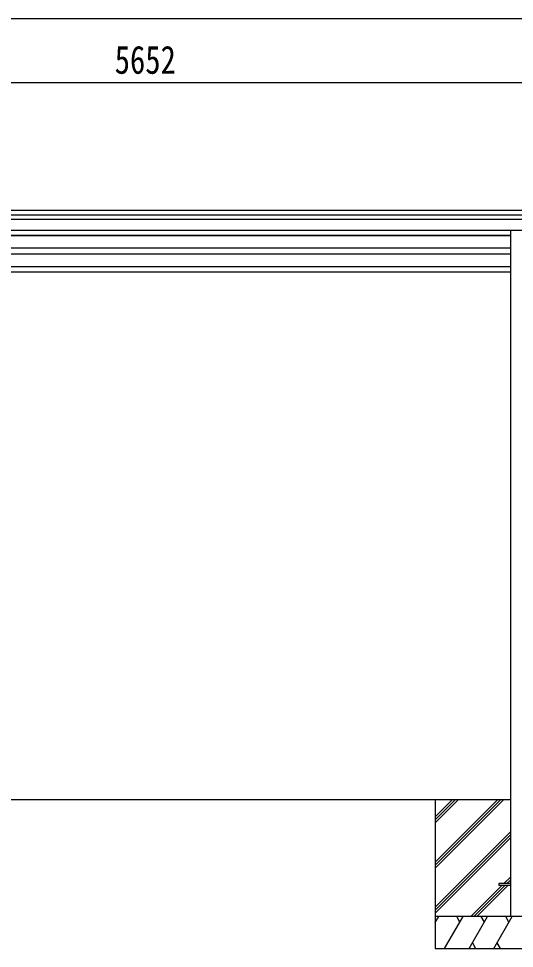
# Model space of a CAD drawing. Units: millimetres, scale not verified. Extents: x -16820 to 16820, y -11880 to 11880.
# Drawn here: x -2320 to 11, y -8343 to -3972 of the extents above; entities that cross this region are included whole.
import ezdxf
from ezdxf.enums import TextEntityAlignment as Align

# ---------------------------------------------------------------- set-up
doc = ezdxf.new("R2010")
doc.units = ezdxf.units.MM
doc.header["$LTSCALE"] = 40
for name, color, linetype in [('0-4_YKK_13', 4, 'Continuous'), ('0-5_YKK_A1', 4, 'Continuous'), ('0-6_YKK_D', 6, 'Continuous')]:
    doc.layers.add(name, color=color, linetype=linetype)
doc.styles.add('ＭＳ ゴシック', font='')
doc.styles.get('ＭＳ ゴシック').set_extended_font_data('MS Gothic')

msp = doc.modelspace()

# ---------------------------------------------------------------- linework, layer by layer
at = {"layer": '0-4_YKK_13'}
for p, q in [((-61.49, -8038.93), (-61.49, -8047.93)), ((-6.49, -8038.93), (-61.49, -8038.93)), ((-6.49, -8047.93), (-61.49, -8047.93))]:
    msp.add_line(p, q, dxfattribs=at)
at = {"layer": '0-5_YKK_A1'}
for p, q in [((-4385.59, -4872.22), (1171.01, -4872.22)), ((-4369.59, -4895.1), (1171.01, -4895.1)), ((-4369.59, -4915.25), (1171.01, -4915.25)), ((-4369.59, -4966.46), (1171.01, -4966.46)), ((-6.69, -4966.46), (-6.69, -8193.43)), ((-3216.29, -4992.37), (-6.69, -4992.37)), ((-3216.27, -4990.78), (-6.67, -4990.78)), ((-2247.54, -4990.78), (-2247.54, -4992.37)), ((-2239.39, -4990.78), (-2239.39, -4992.37)), ((-2067.54, -4990.78), (-2067.54, -4992.37)), ((-2059.39, -4990.78), (-2059.39, -4992.37)), ((-1885.96, -4990.78), (-1885.96, -4992.37)), ((-1879.39, -4990.78), (-1879.39, -4992.37)), ((-1707.54, -4990.78), (-1707.54, -4992.37)), ((-1699.39, -4990.78), (-1699.39, -4992.37)), ((-1527.54, -4990.78), (-1527.54, -4992.37)), ((-1519.39, -4990.78), (-1519.39, -4992.37)), ((-987.54, -4990.78), (-987.54, -4992.37)), ((-979.39, -4990.78), (-979.39, -4992.37)), ((-807.54, -4990.78), (-807.54, -4992.37)), ((-799.39, -4990.78), (-799.39, -4992.37)), ((-627.54, -4990.78), (-627.54, -4992.37)), ((-619.39, -4990.78), (-619.39, -4992.37)), ((-447.54, -4990.78), (-447.54, -4992.37)), ((-439.39, -4990.78), (-439.39, -4992.37)), ((-267.54, -4990.78), (-267.54, -4992.37)), ((-259.39, -4990.78), (-259.39, -4992.37)), ((-87.54, -4990.78), (-87.54, -4992.37)), ((-79.39, -4990.78), (-79.39, -4992.37)), ((-6.69, -5051.15), (-3216.3, -5050.93)), ((-3216.3, -5077.39), (-6.69, -5077.39)), ((-6.69, -5080.1), (-3216.29, -5080.1)), ((-2247.54, -5077.39), (-2247.54, -5080.1)), ((-2239.39, -5077.39), (-2239.39, -5080.1)), ((-2067.54, -5077.39), (-2067.54, -5080.1)), ((-2059.39, -5077.39), (-2059.39, -5080.1)), ((-1885.96, -5077.39), (-1885.96, -5080.1)), ((-1879.39, -5077.39), (-1879.39, -5080.1)), ((-1707.54, -5077.39), (-1707.54, -5080.1)), ((-1699.39, -5077.39), (-1699.39, -5080.1)), ((-1527.54, -5077.39), (-1527.54, -5080.1)), ((-1519.39, -5077.39), (-1519.39, -5080.1)), ((-987.54, -5077.39), (-987.54, -5080.1)), ((-979.39, -5077.39), (-979.39, -5080.1)), ((-807.54, -5077.39), (-807.54, -5080.1)), ((-799.39, -5077.39), (-799.39, -5080.1)), ((-627.54, -5077.39), (-627.54, -5080.1)), ((-619.39, -5077.39), (-619.39, -5080.1)), ((-447.54, -5077.39), (-447.54, -5080.1)), ((-439.39, -5077.39), (-439.39, -5080.1)), ((-267.54, -5077.39), (-267.54, -5080.1)), ((-259.39, -5077.39), (-259.39, -5080.1)), ((-87.54, -5077.39), (-87.54, -5080.1)), ((-79.39, -5077.39), (-79.39, -5080.1)), ((-6.69, -5138.67), (-3216.29, -5138.67)), ((-6.69, -5164.74), (-3216.29, -5164.76)), ((-3216.49, -7643.43), (-6.49, -7643.43)), ((-361.49, -7643.43), (-361.49, -8343.43)), ((-361.49, -7937.4), (-67.51, -7643.43)), ((-361.49, -7951.55), (-53.37, -7643.43)), ((-361.49, -7965.69), (-39.22, -7643.43)), ((-361.49, -7725.27), (-279.64, -7643.43)), ((-361.49, -7739.41), (-265.5, -7643.43)), ((-361.49, -7753.56), (-251.36, -7643.43)), ((-361.49, -8149.54), (-6.49, -7794.54)), ((-361.49, -8163.68), (-6.49, -7808.68)), ((-361.49, -8177.82), (-6.49, -7822.82)), ((-38.75, -8038.93), (-6.49, -8006.67)), ((-24.6, -8038.93), (-6.49, -8020.81)), ((-10.46, -8038.93), (-6.49, -8034.95)), ((-193.25, -8193.43), (-47.75, -8047.93)), ((-179.1, -8193.43), (-33.6, -8047.93)), ((-164.96, -8193.43), (-19.46, -8047.93)), ((438.51, -8193.43), (-361.49, -8193.43)), ((-361.49, -8222.37), (-344.78, -8193.43)), ((-359.78, -8219.41), (-361.49, -8216.45)), ((-316.94, -8343.43), (-230.34, -8193.43)), ((-245.34, -8219.41), (-260.34, -8193.43)), ((-201.47, -8343.43), (-114.87, -8193.43)), ((-129.87, -8219.41), (-144.87, -8193.43)), ((-86, -8343.43), (0.6, -8193.43)), ((-14.4, -8219.41), (-29.4, -8193.43)), ((-361.49, -8343.43), (438.51, -8343.43)), ((-186.47, -8317.45), (-171.47, -8343.43)), ((-71, -8317.45), (-56, -8343.43))]:
    msp.add_line(p, q, dxfattribs=at)
at = {"layer": '0-6_YKK_D'}
for p, q in [((-4273.59, -3972.22), (6630.51, -3972.22)), ((-4273.59, -4272.22), (978.51, -4272.22))]:
    msp.add_line(p, q, dxfattribs=at)

# ---------------------------------------------------------------- texts
at = {"layer": '0-6_YKK_D', "style": 'ＭＳ ゴシック', "width": 0.8}
msp.add_text('5652', height=132, dxfattribs=at).set_placement((-1868.34, -4271.22), align=Align.BOTTOM_LEFT)

doc.saveas('drawing.dxf')
